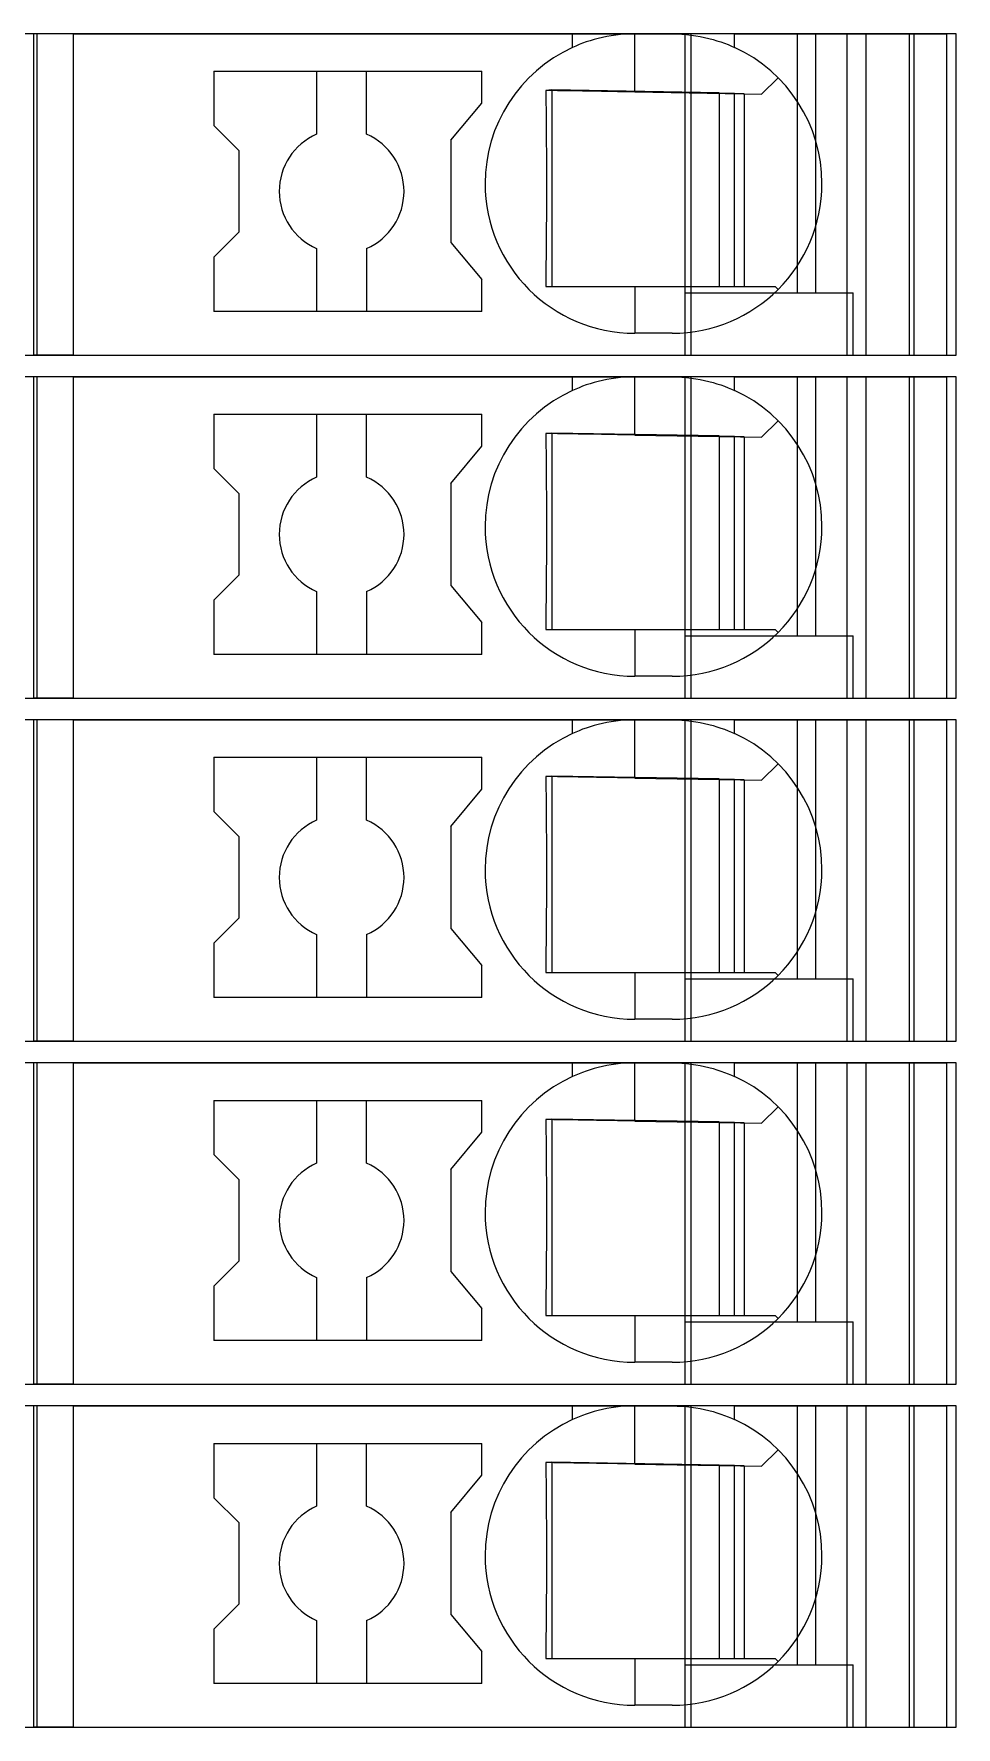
# Model space of a CAD drawing. Header units: millimetres. Extents: x 0 to 2100, y 0 to 1485.
# Drawn here: x 1275.37 to 1290.15, y 673.35 to 700.5 of the extents above; entities that cross this region are included whole.
import ezdxf
from ezdxf.enums import TextEntityAlignment as Align

# ---------------------------------------------------------------- set-up
doc = ezdxf.new("R2010")
doc.units = ezdxf.units.MM
for name, color, linetype, lineweight in [('EPLAN309', 5, 'Continuous', 5), ('EPLAN493', 5, 'Continuous', 5), ('MAIN-1', 7, 'Continuous', 5), ('MAIN-2', 7, 'Continuous', 5)]:
    doc.layers.add(name, color=color, linetype=linetype, lineweight=lineweight)
doc.styles.add('Tahoma', font='')
doc.styles.get('Tahoma').set_extended_font_data('Tahoma')

# ---------------------------------------------------------------- blocks, each defined once
blk = doc.blocks.new('EPLSYM_LibrarySPECIAL_Symbol12_Variant0_Placement8_18')
at = {"layer": 'EPLAN309', "lineweight": 13, "ltscale": 20}
blk.add_lwpolyline([(0, -5.15), (68.15, -5.15), (68.15, 0), (0, 0)], close=True, dxfattribs=at)
at = {"layer": 'EPLAN493', "color": 5, "style": 'Tahoma'}
blk.add_attdef('17_20450', text='', height=2.93475, dxfattribs=at).set_placement((0, -27.293475), align=Align.MIDDLE_RIGHT)
blk = doc.blocks.new('EPLSYM_LibrarySPECIAL_Symbol12_Variant0_Placement8_19')
at = {"layer": 'EPLAN309', "lineweight": 13, "ltscale": 20}
blk.add_lwpolyline([(0, -5.15), (68.15, -5.15), (68.15, 0), (0, 0)], close=True, dxfattribs=at)
at = {"layer": 'EPLAN493', "color": 5, "style": 'Tahoma'}
blk.add_attdef('17_20450', text='', height=2.93475, dxfattribs=at).set_placement((0, -27.293475), align=Align.MIDDLE_RIGHT)
blk = doc.blocks.new('EPLSYM_LibrarySPECIAL_Symbol12_Variant0_Placement8_20')
at = {"layer": 'EPLAN309', "lineweight": 13, "ltscale": 20}
blk.add_lwpolyline([(0, -5.15), (68.15, -5.15), (68.15, 0), (0, 0)], close=True, dxfattribs=at)
at = {"layer": 'EPLAN493', "color": 5, "style": 'Tahoma'}
blk.add_attdef('17_20450', text='', height=2.93475, dxfattribs=at).set_placement((0, -27.293475), align=Align.MIDDLE_RIGHT)
blk = doc.blocks.new('EPLSYM_LibrarySPECIAL_Symbol12_Variant0_Placement8_21')
at = {"layer": 'EPLAN309', "lineweight": 13, "ltscale": 20}
blk.add_lwpolyline([(0, -5.15), (68.15, -5.15), (68.15, 0), (0, 0)], close=True, dxfattribs=at)
at = {"layer": 'EPLAN493', "color": 5, "style": 'Tahoma'}
blk.add_attdef('17_20450', text='', height=2.93475, dxfattribs=at).set_placement((0, -27.293475), align=Align.MIDDLE_RIGHT)
blk = doc.blocks.new('EPLSYM_LibrarySPECIAL_Symbol12_Variant0_Placement8_22')
at = {"layer": 'EPLAN309', "lineweight": 13, "ltscale": 20}
blk.add_lwpolyline([(0, -5.15), (68.15, -5.15), (68.15, 0), (0, 0)], close=True, dxfattribs=at)
at = {"layer": 'EPLAN493', "color": 5, "style": 'Tahoma'}
blk.add_attdef('17_20450', text='', height=2.93475, dxfattribs=at).set_placement((0, -27.293475), align=Align.MIDDLE_RIGHT)

msp = doc.modelspace()

# ---------------------------------------------------------------- linework, layer by layer
at = {"layer": 'MAIN-1'}
for p, q in [((1276, 700.5), (1275.367, 700.5)), ((1275.367, 695.35), (1275.367, 700.5)), ((1276, 700.5), (1284, 700.5)), ((1276, 695.35), (1276, 700.5)), ((1284, 700.5), (1285, 700.5)), ((1284, 700.282), (1284, 700.5)), ((1284.622, 700.47), (1284.551, 700.458)), ((1284.696, 700.481), (1284.622, 700.47)), ((1284.771, 700.489), (1284.696, 700.481)), ((1284.847, 700.495), (1284.771, 700.489)), ((1284.923, 700.499), (1284.847, 700.495)), ((1285, 700.5), (1284.923, 700.499)), ((1285, 699.568), (1285, 700.5)), ((1285, 700.5), (1285.6, 700.5)), ((1285.6, 700.5), (1285.677, 700.499)), ((1286.6, 700.5), (1285.6, 700.5)), ((1285.677, 700.499), (1285.753, 700.495)), ((1285.753, 700.495), (1285.829, 700.489)), ((1285.829, 700.489), (1285.904, 700.481)), ((1285.904, 700.481), (1285.978, 700.47)), ((1285.978, 700.47), (1286.049, 700.458)), ((1286.6, 700.5), (1290, 700.5)), ((1286.6, 700.282), (1286.6, 700.5)), ((1290, 695.35), (1290, 700.5)), ((1284.052, 700.305), (1284, 700.282)), ((1284.106, 700.327), (1284.052, 700.305)), ((1284.163, 700.349), (1284.106, 700.327)), ((1284.222, 700.37), (1284.163, 700.349)), ((1284.283, 700.39), (1284.222, 700.37)), ((1284.347, 700.409), (1284.283, 700.39)), ((1284.413, 700.427), (1284.347, 700.409)), ((1284.481, 700.443), (1284.413, 700.427)), ((1284.551, 700.458), (1284.481, 700.443)), ((1286.049, 700.458), (1286.119, 700.443)), ((1286.119, 700.443), (1286.187, 700.427)), ((1286.187, 700.427), (1286.253, 700.409)), ((1286.253, 700.409), (1286.317, 700.39)), ((1286.317, 700.39), (1286.378, 700.37)), ((1286.378, 700.37), (1286.437, 700.349)), ((1286.437, 700.349), (1286.494, 700.327)), ((1286.494, 700.327), (1286.548, 700.305)), ((1286.548, 700.305), (1286.6, 700.282)), ((1278.25, 699.9), (1278.25, 699.029)), ((1278.25, 699.9), (1282.55, 699.9)), ((1279.9, 699.9), (1279.9, 698.892)), ((1280.7, 698.892), (1280.7, 699.9)), ((1282.55, 699.389), (1282.55, 699.9)), ((1287.033, 699.533), (1287.297, 699.797)), ((1282.05, 698.793), (1282.55, 699.389)), ((1283.574, 699.592), (1283.574, 699.522)), ((1283.635, 699.591), (1283.574, 699.592)), ((1283.574, 699.522), (1283.575, 699.45)), ((1283.575, 699.45), (1283.576, 699.377)), ((1283.696, 699.59), (1283.635, 699.591)), ((1283.671, 699.591), (1283.671, 696.45)), ((1283.759, 699.589), (1283.696, 699.59)), ((1283.822, 699.588), (1283.759, 699.589)), ((1283.887, 699.587), (1283.822, 699.588)), ((1283.953, 699.586), (1283.887, 699.587)), ((1284.021, 699.585), (1283.953, 699.586)), ((1284.09, 699.584), (1284.021, 699.585)), ((1284.16, 699.582), (1284.09, 699.584)), ((1284.233, 699.581), (1284.16, 699.582)), ((1284.307, 699.58), (1284.233, 699.581)), ((1284.385, 699.579), (1284.307, 699.58)), ((1284.464, 699.577), (1284.385, 699.579)), ((1284.547, 699.576), (1284.464, 699.577)), ((1284.632, 699.575), (1284.547, 699.576)), ((1284.72, 699.573), (1284.632, 699.575)), ((1284.812, 699.571), (1284.72, 699.573)), ((1284.905, 699.57), (1284.812, 699.571)), ((1285, 699.568), (1284.905, 699.57)), ((1285, 699.568), (1287.033, 699.533)), ((1286.35, 699.545), (1286.35, 696.45)), ((1286.6, 696.45), (1286.6, 699.54)), ((1286.75, 699.538), (1286.75, 696.45)), ((1283.576, 699.377), (1283.577, 699.303)), ((1283.577, 699.303), (1283.577, 699.227)), ((1283.577, 699.227), (1283.578, 699.149)), ((1283.578, 699.149), (1283.579, 699.07)), ((1278.65, 698.629), (1278.25, 699.029)), ((1283.579, 699.07), (1283.58, 698.988)), ((1283.58, 698.988), (1283.58, 698.904)), ((1283.58, 698.904), (1283.581, 698.817)), ((1278.65, 698.629), (1278.65, 697.321)), ((1282.05, 698.793), (1282.05, 697.157)), ((1283.581, 698.817), (1283.581, 698.726)), ((1283.581, 698.726), (1283.582, 698.632)), ((1283.582, 698.632), (1283.582, 698.534)), ((1283.582, 698.534), (1283.583, 698.431)), ((1283.583, 698.431), (1283.583, 698.324)), ((1283.583, 698.324), (1283.583, 698.213)), ((1283.583, 698.213), (1283.583, 698.1)), ((1283.583, 698.1), (1283.583, 697.979)), ((1283.583, 697.979), (1283.583, 697.861)), ((1283.583, 697.861), (1283.583, 697.747)), ((1283.582, 697.534), (1283.581, 697.434)), ((1283.583, 697.747), (1283.582, 697.638)), ((1283.582, 697.638), (1283.582, 697.534)), ((1278.65, 697.321), (1278.25, 696.921)), ((1283.58, 697.248), (1283.579, 697.159)), ((1283.581, 697.339), (1283.58, 697.248)), ((1283.581, 697.434), (1283.581, 697.339)), ((1279.9, 697.058), (1279.9, 696.05)), ((1280.7, 697.058), (1280.7, 696.05)), ((1282.05, 697.157), (1282.55, 696.561)), ((1283.578, 696.99), (1283.577, 696.908)), ((1283.579, 697.159), (1283.578, 697.073)), ((1283.578, 697.073), (1283.578, 696.99)), ((1278.25, 696.921), (1278.25, 696.05)), ((1283.575, 696.75), (1283.574, 696.674)), ((1283.574, 696.674), (1283.574, 696.598)), ((1283.576, 696.829), (1283.575, 696.75)), ((1283.577, 696.908), (1283.576, 696.829)), ((1282.55, 696.05), (1282.55, 696.561)), ((1283.573, 696.524), (1283.572, 696.45)), ((1283.572, 696.45), (1283.633, 696.45)), ((1283.574, 696.598), (1283.573, 696.524)), ((1283.633, 696.45), (1283.695, 696.45)), ((1283.695, 696.45), (1283.759, 696.45)), ((1283.759, 696.45), (1283.823, 696.45)), ((1283.823, 696.45), (1283.889, 696.45)), ((1283.889, 696.45), (1283.955, 696.45)), ((1283.955, 696.45), (1284.024, 696.45)), ((1284.024, 696.45), (1284.093, 696.45)), ((1284.093, 696.45), (1284.165, 696.45)), ((1284.165, 696.45), (1284.239, 696.45)), ((1284.239, 696.45), (1284.314, 696.45)), ((1284.314, 696.45), (1284.392, 696.45)), ((1284.392, 696.45), (1284.472, 696.45)), ((1284.472, 696.45), (1284.555, 696.45)), ((1284.555, 696.45), (1284.64, 696.45)), ((1284.64, 696.45), (1284.727, 696.45)), ((1284.727, 696.45), (1284.817, 696.45)), ((1284.817, 696.45), (1284.908, 696.45)), ((1284.908, 696.45), (1285, 696.45)), ((1285, 696.45), (1285, 695.7)), ((1285, 696.45), (1287.25, 696.45)), ((1287.297, 696.403), (1287.25, 696.45)), ((1282.55, 696.05), (1278.25, 696.05)), ((1285.6, 695.7), (1285, 695.7)), ((1276, 695.35), (1275.367, 695.35)), ((1276, 695.35), (1290, 695.35)), ((1288.5, 695.35), (1288.5, 695.35)), ((1276, 695), (1275.367, 695)), ((1275.367, 689.85), (1275.367, 695)), ((1276, 695), (1284, 695)), ((1276, 689.85), (1276, 695)), ((1284, 695), (1285, 695)), ((1284, 694.782), (1284, 695)), ((1284.052, 694.805), (1284, 694.782)), ((1284.106, 694.827), (1284.052, 694.805)), ((1284.163, 694.849), (1284.106, 694.827)), ((1284.222, 694.87), (1284.163, 694.849)), ((1284.283, 694.89), (1284.222, 694.87)), ((1284.347, 694.909), (1284.283, 694.89)), ((1284.413, 694.927), (1284.347, 694.909)), ((1284.481, 694.943), (1284.413, 694.927)), ((1284.551, 694.958), (1284.481, 694.943)), ((1284.622, 694.97), (1284.551, 694.958)), ((1284.696, 694.981), (1284.622, 694.97)), ((1284.771, 694.989), (1284.696, 694.981)), ((1284.847, 694.995), (1284.771, 694.989)), ((1284.923, 694.999), (1284.847, 694.995)), ((1285, 695), (1284.923, 694.999)), ((1285, 694.068), (1285, 695)), ((1285, 695), (1285.6, 695)), ((1285.6, 695), (1285.677, 694.999)), ((1286.6, 695), (1285.6, 695)), ((1285.677, 694.999), (1285.753, 694.995)), ((1285.753, 694.995), (1285.829, 694.989)), ((1285.829, 694.989), (1285.904, 694.981)), ((1285.904, 694.981), (1285.978, 694.97)), ((1285.978, 694.97), (1286.049, 694.958)), ((1286.049, 694.958), (1286.119, 694.943)), ((1286.119, 694.943), (1286.187, 694.927)), ((1286.187, 694.927), (1286.253, 694.909)), ((1286.253, 694.909), (1286.317, 694.89)), ((1286.317, 694.89), (1286.378, 694.87)), ((1286.378, 694.87), (1286.437, 694.849)), ((1286.437, 694.849), (1286.494, 694.827)), ((1286.494, 694.827), (1286.548, 694.805)), ((1286.548, 694.805), (1286.6, 694.782)), ((1286.6, 695), (1290, 695)), ((1286.6, 694.782), (1286.6, 695)), ((1290, 689.85), (1290, 695)), ((1278.25, 694.4), (1278.25, 693.529)), ((1278.25, 694.4), (1282.55, 694.4)), ((1279.9, 694.4), (1279.9, 693.392)), ((1280.7, 693.392), (1280.7, 694.4)), ((1282.55, 693.889), (1282.55, 694.4)), ((1287.033, 694.033), (1287.297, 694.297)), ((1283.574, 694.092), (1283.574, 694.022)), ((1283.635, 694.091), (1283.574, 694.092)), ((1283.574, 694.022), (1283.575, 693.95)), ((1283.696, 694.09), (1283.635, 694.091)), ((1283.671, 694.091), (1283.671, 690.95)), ((1283.759, 694.089), (1283.696, 694.09)), ((1283.822, 694.088), (1283.759, 694.089)), ((1283.887, 694.087), (1283.822, 694.088)), ((1283.953, 694.086), (1283.887, 694.087)), ((1284.021, 694.085), (1283.953, 694.086)), ((1284.09, 694.084), (1284.021, 694.085)), ((1284.16, 694.082), (1284.09, 694.084)), ((1284.233, 694.081), (1284.16, 694.082)), ((1284.307, 694.08), (1284.233, 694.081)), ((1284.385, 694.079), (1284.307, 694.08)), ((1284.464, 694.077), (1284.385, 694.079)), ((1284.547, 694.076), (1284.464, 694.077)), ((1284.632, 694.075), (1284.547, 694.076)), ((1284.72, 694.073), (1284.632, 694.075)), ((1284.812, 694.071), (1284.72, 694.073)), ((1284.905, 694.07), (1284.812, 694.071)), ((1285, 694.068), (1284.905, 694.07)), ((1285, 694.068), (1287.033, 694.033)), ((1286.35, 694.045), (1286.35, 690.95)), ((1286.6, 690.95), (1286.6, 694.04)), ((1286.75, 694.038), (1286.75, 690.95)), ((1282.05, 693.293), (1282.55, 693.889)), ((1283.575, 693.95), (1283.576, 693.877)), ((1283.576, 693.877), (1283.577, 693.803)), ((1283.577, 693.803), (1283.577, 693.727)), ((1283.577, 693.727), (1283.578, 693.649)), ((1278.65, 693.129), (1278.25, 693.529)), ((1283.578, 693.649), (1283.579, 693.57)), ((1283.579, 693.57), (1283.58, 693.488)), ((1283.58, 693.488), (1283.58, 693.404)), ((1282.05, 693.293), (1282.05, 691.657)), ((1283.58, 693.404), (1283.581, 693.317)), ((1283.581, 693.317), (1283.581, 693.226)), ((1283.581, 693.226), (1283.582, 693.132)), ((1278.65, 693.129), (1278.65, 691.821)), ((1283.582, 693.132), (1283.582, 693.034)), ((1283.582, 693.034), (1283.583, 692.931)), ((1283.583, 692.931), (1283.583, 692.824)), ((1283.583, 692.824), (1283.583, 692.713)), ((1283.583, 692.713), (1283.583, 692.6)), ((1283.583, 692.6), (1283.583, 692.479)), ((1283.583, 692.479), (1283.583, 692.361)), ((1283.583, 692.361), (1283.583, 692.247)), ((1283.583, 692.247), (1283.582, 692.138)), ((1283.582, 692.138), (1283.582, 692.034)), ((1278.65, 691.821), (1278.25, 691.421)), ((1283.581, 691.839), (1283.58, 691.748)), ((1283.582, 692.034), (1283.581, 691.934)), ((1283.581, 691.934), (1283.581, 691.839)), ((1279.9, 691.558), (1279.9, 690.55)), ((1280.7, 691.558), (1280.7, 690.55)), ((1282.05, 691.657), (1282.55, 691.061)), ((1283.579, 691.659), (1283.578, 691.573)), ((1283.578, 691.573), (1283.578, 691.49)), ((1283.58, 691.748), (1283.579, 691.659)), ((1278.25, 691.421), (1278.25, 690.55)), ((1283.575, 691.25), (1283.574, 691.174)), ((1283.576, 691.329), (1283.575, 691.25)), ((1283.577, 691.408), (1283.576, 691.329)), ((1283.578, 691.49), (1283.577, 691.408)), ((1282.55, 690.55), (1282.55, 691.061)), ((1283.573, 691.024), (1283.572, 690.95)), ((1283.574, 691.098), (1283.573, 691.024)), ((1283.574, 691.174), (1283.574, 691.098)), ((1283.572, 690.95), (1283.633, 690.95)), ((1283.633, 690.95), (1283.695, 690.95)), ((1283.695, 690.95), (1283.759, 690.95)), ((1283.759, 690.95), (1283.823, 690.95)), ((1283.823, 690.95), (1283.889, 690.95)), ((1283.889, 690.95), (1283.955, 690.95)), ((1283.955, 690.95), (1284.024, 690.95)), ((1284.024, 690.95), (1284.093, 690.95)), ((1284.093, 690.95), (1284.165, 690.95)), ((1284.165, 690.95), (1284.239, 690.95)), ((1284.239, 690.95), (1284.314, 690.95)), ((1284.314, 690.95), (1284.392, 690.95)), ((1284.392, 690.95), (1284.472, 690.95)), ((1284.472, 690.95), (1284.555, 690.95)), ((1284.555, 690.95), (1284.64, 690.95)), ((1284.64, 690.95), (1284.727, 690.95)), ((1284.727, 690.95), (1284.817, 690.95)), ((1284.817, 690.95), (1284.908, 690.95)), ((1284.908, 690.95), (1285, 690.95)), ((1285, 690.95), (1285, 690.2)), ((1285, 690.95), (1287.25, 690.95)), ((1287.297, 690.903), (1287.25, 690.95)), ((1282.55, 690.55), (1278.25, 690.55)), ((1285.6, 690.2), (1285, 690.2)), ((1276, 689.85), (1275.367, 689.85)), ((1276, 689.85), (1290, 689.85)), ((1288.5, 689.85), (1288.5, 689.85)), ((1276, 689.5), (1275.367, 689.5)), ((1275.367, 684.35), (1275.367, 689.5)), ((1276, 689.5), (1284, 689.5)), ((1276, 684.35), (1276, 689.5)), ((1284, 689.5), (1285, 689.5)), ((1284, 689.282), (1284, 689.5)), ((1284.163, 689.349), (1284.106, 689.327)), ((1284.222, 689.37), (1284.163, 689.349)), ((1284.283, 689.39), (1284.222, 689.37)), ((1284.347, 689.409), (1284.283, 689.39)), ((1284.413, 689.427), (1284.347, 689.409)), ((1284.481, 689.443), (1284.413, 689.427)), ((1284.551, 689.458), (1284.481, 689.443)), ((1284.622, 689.47), (1284.551, 689.458)), ((1284.696, 689.481), (1284.622, 689.47)), ((1284.771, 689.489), (1284.696, 689.481)), ((1284.847, 689.495), (1284.771, 689.489)), ((1284.923, 689.499), (1284.847, 689.495)), ((1285, 689.5), (1284.923, 689.499)), ((1285, 688.568), (1285, 689.5)), ((1285, 689.5), (1285.6, 689.5)), ((1285.6, 689.5), (1285.677, 689.499)), ((1286.6, 689.5), (1285.6, 689.5)), ((1285.677, 689.499), (1285.753, 689.495)), ((1285.753, 689.495), (1285.829, 689.489)), ((1285.829, 689.489), (1285.904, 689.481)), ((1285.904, 689.481), (1285.978, 689.47)), ((1285.978, 689.47), (1286.049, 689.458)), ((1286.049, 689.458), (1286.119, 689.443)), ((1286.119, 689.443), (1286.187, 689.427)), ((1286.187, 689.427), (1286.253, 689.409)), ((1286.253, 689.409), (1286.317, 689.39)), ((1286.317, 689.39), (1286.378, 689.37)), ((1286.378, 689.37), (1286.437, 689.349)), ((1286.437, 689.349), (1286.494, 689.327)), ((1286.6, 689.5), (1290, 689.5)), ((1286.6, 689.282), (1286.6, 689.5)), ((1290, 684.35), (1290, 689.5)), ((1284.052, 689.305), (1284, 689.282)), ((1284.106, 689.327), (1284.052, 689.305)), ((1286.494, 689.327), (1286.548, 689.305)), ((1286.548, 689.305), (1286.6, 689.282)), ((1278.25, 688.9), (1278.25, 688.029)), ((1278.25, 688.9), (1282.55, 688.9)), ((1279.9, 688.9), (1279.9, 687.892)), ((1280.7, 687.892), (1280.7, 688.9)), ((1282.55, 688.389), (1282.55, 688.9)), ((1287.033, 688.533), (1287.297, 688.797)), ((1283.574, 688.592), (1283.574, 688.522)), ((1283.635, 688.591), (1283.574, 688.592)), ((1283.696, 688.59), (1283.635, 688.591)), ((1283.671, 688.591), (1283.671, 685.45)), ((1283.759, 688.589), (1283.696, 688.59)), ((1283.822, 688.588), (1283.759, 688.589)), ((1283.887, 688.587), (1283.822, 688.588)), ((1283.953, 688.586), (1283.887, 688.587)), ((1284.021, 688.585), (1283.953, 688.586)), ((1284.09, 688.584), (1284.021, 688.585)), ((1284.16, 688.582), (1284.09, 688.584)), ((1284.233, 688.581), (1284.16, 688.582)), ((1284.307, 688.58), (1284.233, 688.581)), ((1284.385, 688.579), (1284.307, 688.58)), ((1284.464, 688.577), (1284.385, 688.579)), ((1284.547, 688.576), (1284.464, 688.577)), ((1284.632, 688.575), (1284.547, 688.576)), ((1284.72, 688.573), (1284.632, 688.575)), ((1284.812, 688.571), (1284.72, 688.573)), ((1284.905, 688.57), (1284.812, 688.571)), ((1285, 688.568), (1284.905, 688.57)), ((1285, 688.568), (1287.033, 688.533)), ((1286.35, 688.545), (1286.35, 685.45)), ((1286.6, 685.45), (1286.6, 688.54)), ((1286.75, 688.538), (1286.75, 685.45)), ((1282.05, 687.793), (1282.55, 688.389)), ((1283.574, 688.522), (1283.575, 688.45)), ((1283.575, 688.45), (1283.576, 688.377)), ((1283.576, 688.377), (1283.577, 688.303)), ((1283.577, 688.303), (1283.577, 688.227)), ((1278.65, 687.629), (1278.25, 688.029)), ((1283.577, 688.227), (1283.578, 688.149)), ((1283.578, 688.149), (1283.579, 688.07)), ((1283.579, 688.07), (1283.58, 687.988)), ((1283.58, 687.988), (1283.58, 687.904)), ((1282.05, 687.793), (1282.05, 686.157)), ((1283.58, 687.904), (1283.581, 687.817)), ((1283.581, 687.817), (1283.581, 687.726)), ((1283.581, 687.726), (1283.582, 687.632)), ((1278.65, 687.629), (1278.65, 686.321)), ((1283.582, 687.632), (1283.582, 687.534)), ((1283.582, 687.534), (1283.583, 687.431)), ((1283.583, 687.431), (1283.583, 687.324)), ((1283.583, 687.324), (1283.583, 687.213)), ((1283.583, 687.213), (1283.583, 687.1)), ((1283.583, 687.1), (1283.583, 686.979)), ((1283.583, 686.979), (1283.583, 686.861)), ((1283.583, 686.747), (1283.582, 686.638)), ((1283.582, 686.638), (1283.582, 686.534)), ((1283.583, 686.861), (1283.583, 686.747)), ((1283.582, 686.534), (1283.581, 686.434)), ((1283.581, 686.434), (1283.581, 686.339)), ((1278.65, 686.321), (1278.25, 685.921)), ((1282.05, 686.157), (1282.55, 685.561)), ((1283.579, 686.159), (1283.578, 686.073)), ((1283.58, 686.248), (1283.579, 686.159)), ((1283.581, 686.339), (1283.58, 686.248)), ((1278.25, 685.921), (1278.25, 685.05)), ((1279.9, 686.058), (1279.9, 685.05)), ((1280.7, 686.058), (1280.7, 685.05)), ((1283.576, 685.829), (1283.575, 685.75)), ((1283.577, 685.908), (1283.576, 685.829)), ((1283.578, 685.99), (1283.577, 685.908)), ((1283.578, 686.073), (1283.578, 685.99)), ((1282.55, 685.05), (1282.55, 685.561)), ((1283.574, 685.598), (1283.573, 685.524)), ((1283.575, 685.75), (1283.574, 685.674)), ((1283.574, 685.674), (1283.574, 685.598)), ((1283.573, 685.524), (1283.572, 685.45)), ((1283.572, 685.45), (1283.633, 685.45)), ((1283.633, 685.45), (1283.695, 685.45)), ((1283.695, 685.45), (1283.759, 685.45)), ((1283.759, 685.45), (1283.823, 685.45)), ((1283.823, 685.45), (1283.889, 685.45)), ((1283.889, 685.45), (1283.955, 685.45)), ((1283.955, 685.45), (1284.024, 685.45)), ((1284.024, 685.45), (1284.093, 685.45)), ((1284.093, 685.45), (1284.165, 685.45)), ((1284.165, 685.45), (1284.239, 685.45)), ((1284.239, 685.45), (1284.314, 685.45)), ((1284.314, 685.45), (1284.392, 685.45)), ((1284.392, 685.45), (1284.472, 685.45)), ((1284.472, 685.45), (1284.555, 685.45)), ((1284.555, 685.45), (1284.64, 685.45)), ((1284.64, 685.45), (1284.727, 685.45)), ((1284.727, 685.45), (1284.817, 685.45)), ((1284.817, 685.45), (1284.908, 685.45)), ((1284.908, 685.45), (1285, 685.45)), ((1285, 685.45), (1285, 684.7)), ((1285, 685.45), (1287.25, 685.45)), ((1287.297, 685.403), (1287.25, 685.45)), ((1282.55, 685.05), (1278.25, 685.05)), ((1285.6, 684.7), (1285, 684.7)), ((1276, 684.35), (1275.367, 684.35)), ((1276, 684.35), (1290, 684.35)), ((1288.5, 684.35), (1288.5, 684.35)), ((1276, 684), (1275.367, 684)), ((1275.367, 678.85), (1275.367, 684)), ((1276, 684), (1284, 684)), ((1276, 678.85), (1276, 684)), ((1284, 684), (1285, 684)), ((1284, 683.782), (1284, 684)), ((1284.347, 683.909), (1284.283, 683.89)), ((1284.413, 683.927), (1284.347, 683.909)), ((1284.481, 683.943), (1284.413, 683.927)), ((1284.551, 683.958), (1284.481, 683.943)), ((1284.622, 683.97), (1284.551, 683.958)), ((1284.696, 683.981), (1284.622, 683.97)), ((1284.771, 683.989), (1284.696, 683.981)), ((1284.847, 683.995), (1284.771, 683.989)), ((1284.923, 683.999), (1284.847, 683.995)), ((1285, 684), (1284.923, 683.999)), ((1285, 683.068), (1285, 684)), ((1285, 684), (1285.6, 684)), ((1285.6, 684), (1285.677, 683.999)), ((1286.6, 684), (1285.6, 684)), ((1285.677, 683.999), (1285.753, 683.995)), ((1285.753, 683.995), (1285.829, 683.989)), ((1285.829, 683.989), (1285.904, 683.981)), ((1285.904, 683.981), (1285.978, 683.97)), ((1285.978, 683.97), (1286.049, 683.958)), ((1286.049, 683.958), (1286.119, 683.943)), ((1286.119, 683.943), (1286.187, 683.927)), ((1286.187, 683.927), (1286.253, 683.909)), ((1286.253, 683.909), (1286.317, 683.89)), ((1286.6, 684), (1290, 684)), ((1286.6, 683.782), (1286.6, 684)), ((1290, 678.85), (1290, 684)), ((1284.052, 683.805), (1284, 683.782)), ((1284.106, 683.827), (1284.052, 683.805)), ((1284.163, 683.849), (1284.106, 683.827)), ((1284.222, 683.87), (1284.163, 683.849)), ((1284.283, 683.89), (1284.222, 683.87)), ((1286.317, 683.89), (1286.378, 683.87)), ((1286.378, 683.87), (1286.437, 683.849)), ((1286.437, 683.849), (1286.494, 683.827)), ((1286.494, 683.827), (1286.548, 683.805)), ((1286.548, 683.805), (1286.6, 683.782)), ((1278.25, 683.4), (1278.25, 682.529)), ((1278.25, 683.4), (1282.55, 683.4)), ((1279.9, 683.4), (1279.9, 682.392)), ((1280.7, 682.392), (1280.7, 683.4)), ((1282.55, 682.889), (1282.55, 683.4)), ((1287.033, 683.033), (1287.297, 683.297)), ((1282.05, 682.293), (1282.55, 682.889)), ((1283.574, 683.092), (1283.574, 683.022)), ((1283.635, 683.091), (1283.574, 683.092)), ((1283.574, 683.022), (1283.575, 682.95)), ((1283.575, 682.95), (1283.576, 682.877)), ((1283.576, 682.877), (1283.577, 682.803)), ((1283.696, 683.09), (1283.635, 683.091)), ((1283.671, 683.091), (1283.671, 679.95)), ((1283.759, 683.089), (1283.696, 683.09)), ((1283.822, 683.088), (1283.759, 683.089)), ((1283.887, 683.087), (1283.822, 683.088)), ((1283.953, 683.086), (1283.887, 683.087)), ((1284.021, 683.085), (1283.953, 683.086)), ((1284.09, 683.084), (1284.021, 683.085)), ((1284.16, 683.082), (1284.09, 683.084)), ((1284.233, 683.081), (1284.16, 683.082)), ((1284.307, 683.08), (1284.233, 683.081)), ((1284.385, 683.079), (1284.307, 683.08)), ((1284.464, 683.077), (1284.385, 683.079)), ((1284.547, 683.076), (1284.464, 683.077)), ((1284.632, 683.075), (1284.547, 683.076)), ((1284.72, 683.073), (1284.632, 683.075)), ((1284.812, 683.071), (1284.72, 683.073)), ((1284.905, 683.07), (1284.812, 683.071)), ((1285, 683.068), (1284.905, 683.07)), ((1285, 683.068), (1287.033, 683.033)), ((1286.35, 683.045), (1286.35, 679.95)), ((1286.6, 679.95), (1286.6, 683.04)), ((1286.75, 683.038), (1286.75, 679.95)), ((1283.577, 682.803), (1283.577, 682.727)), ((1283.577, 682.727), (1283.578, 682.649)), ((1283.578, 682.649), (1283.579, 682.57)), ((1283.579, 682.57), (1283.58, 682.488)), ((1278.65, 682.129), (1278.25, 682.529)), ((1282.05, 682.293), (1282.05, 680.657)), ((1283.58, 682.488), (1283.58, 682.404)), ((1283.58, 682.404), (1283.581, 682.317)), ((1283.581, 682.317), (1283.581, 682.226)), ((1278.65, 682.129), (1278.65, 680.821)), ((1283.581, 682.226), (1283.582, 682.132)), ((1283.582, 682.132), (1283.582, 682.034)), ((1283.582, 682.034), (1283.583, 681.931)), ((1283.583, 681.931), (1283.583, 681.824)), ((1283.583, 681.824), (1283.583, 681.713)), ((1283.583, 681.713), (1283.583, 681.6)), ((1283.583, 681.6), (1283.583, 681.479)), ((1283.583, 681.479), (1283.583, 681.361)), ((1283.583, 681.247), (1283.582, 681.138)), ((1283.583, 681.361), (1283.583, 681.247)), ((1283.582, 681.034), (1283.581, 680.934)), ((1283.581, 680.934), (1283.581, 680.839)), ((1283.582, 681.138), (1283.582, 681.034)), ((1278.65, 680.821), (1278.25, 680.421)), ((1282.05, 680.657), (1282.55, 680.061)), ((1283.579, 680.659), (1283.578, 680.573)), ((1283.58, 680.748), (1283.579, 680.659)), ((1283.581, 680.839), (1283.58, 680.748)), ((1278.25, 680.421), (1278.25, 679.55)), ((1279.9, 680.558), (1279.9, 679.55)), ((1280.7, 680.558), (1280.7, 679.55)), ((1283.577, 680.408), (1283.576, 680.329)), ((1283.578, 680.49), (1283.577, 680.408)), ((1283.578, 680.573), (1283.578, 680.49)), ((1283.575, 680.25), (1283.574, 680.174)), ((1283.574, 680.174), (1283.574, 680.098)), ((1283.576, 680.329), (1283.575, 680.25)), ((1282.55, 679.55), (1282.55, 680.061)), ((1283.573, 680.024), (1283.572, 679.95)), ((1283.572, 679.95), (1283.633, 679.95)), ((1283.574, 680.098), (1283.573, 680.024)), ((1283.633, 679.95), (1283.695, 679.95)), ((1283.695, 679.95), (1283.759, 679.95)), ((1283.759, 679.95), (1283.823, 679.95)), ((1283.823, 679.95), (1283.889, 679.95)), ((1283.889, 679.95), (1283.955, 679.95)), ((1283.955, 679.95), (1284.024, 679.95)), ((1284.024, 679.95), (1284.093, 679.95)), ((1284.093, 679.95), (1284.165, 679.95)), ((1284.165, 679.95), (1284.239, 679.95)), ((1284.239, 679.95), (1284.314, 679.95)), ((1284.314, 679.95), (1284.392, 679.95)), ((1284.392, 679.95), (1284.472, 679.95)), ((1284.472, 679.95), (1284.555, 679.95)), ((1284.555, 679.95), (1284.64, 679.95)), ((1284.64, 679.95), (1284.727, 679.95)), ((1284.727, 679.95), (1284.817, 679.95)), ((1284.817, 679.95), (1284.908, 679.95)), ((1284.908, 679.95), (1285, 679.95)), ((1285, 679.95), (1285, 679.2)), ((1285, 679.95), (1287.25, 679.95)), ((1287.297, 679.903), (1287.25, 679.95)), ((1282.55, 679.55), (1278.25, 679.55)), ((1285.6, 679.2), (1285, 679.2)), ((1276, 678.85), (1275.367, 678.85)), ((1276, 678.85), (1290, 678.85)), ((1288.5, 678.85), (1288.5, 678.85)), ((1276, 678.5), (1275.367, 678.5)), ((1275.367, 673.35), (1275.367, 678.5)), ((1276, 678.5), (1284, 678.5)), ((1276, 673.35), (1276, 678.5)), ((1284, 678.5), (1285, 678.5)), ((1284, 678.282), (1284, 678.5)), ((1284.696, 678.481), (1284.622, 678.47)), ((1284.771, 678.489), (1284.696, 678.481)), ((1284.847, 678.495), (1284.771, 678.489)), ((1284.923, 678.499), (1284.847, 678.495)), ((1285, 678.5), (1284.923, 678.499)), ((1285, 677.568), (1285, 678.5)), ((1285, 678.5), (1285.6, 678.5)), ((1285.6, 678.5), (1285.677, 678.499)), ((1286.6, 678.5), (1285.6, 678.5)), ((1285.677, 678.499), (1285.753, 678.495)), ((1285.753, 678.495), (1285.829, 678.489)), ((1285.829, 678.489), (1285.904, 678.481)), ((1285.904, 678.481), (1285.978, 678.47)), ((1286.6, 678.5), (1290, 678.5)), ((1286.6, 678.282), (1286.6, 678.5)), ((1290, 673.35), (1290, 678.5)), ((1284.052, 678.305), (1284, 678.282)), ((1284.106, 678.327), (1284.052, 678.305)), ((1284.163, 678.349), (1284.106, 678.327)), ((1284.222, 678.37), (1284.163, 678.349)), ((1284.283, 678.39), (1284.222, 678.37)), ((1284.347, 678.409), (1284.283, 678.39)), ((1284.413, 678.427), (1284.347, 678.409)), ((1284.481, 678.443), (1284.413, 678.427)), ((1284.551, 678.458), (1284.481, 678.443)), ((1284.622, 678.47), (1284.551, 678.458)), ((1285.978, 678.47), (1286.049, 678.458)), ((1286.049, 678.458), (1286.119, 678.443)), ((1286.119, 678.443), (1286.187, 678.427)), ((1286.187, 678.427), (1286.253, 678.409)), ((1286.253, 678.409), (1286.317, 678.39)), ((1286.317, 678.39), (1286.378, 678.37)), ((1286.378, 678.37), (1286.437, 678.349)), ((1286.437, 678.349), (1286.494, 678.327)), ((1286.494, 678.327), (1286.548, 678.305)), ((1286.548, 678.305), (1286.6, 678.282)), ((1278.25, 677.9), (1278.25, 677.029)), ((1278.25, 677.9), (1282.55, 677.9)), ((1279.9, 677.9), (1279.9, 676.892)), ((1280.7, 676.892), (1280.7, 677.9)), ((1282.55, 677.389), (1282.55, 677.9)), ((1287.033, 677.533), (1287.297, 677.797)), ((1283.574, 677.592), (1283.574, 677.522)), ((1283.635, 677.591), (1283.574, 677.592)), ((1283.574, 677.522), (1283.575, 677.45)), ((1283.575, 677.45), (1283.576, 677.377)), ((1283.696, 677.59), (1283.635, 677.591)), ((1283.671, 677.591), (1283.671, 674.45)), ((1283.759, 677.589), (1283.696, 677.59)), ((1283.822, 677.588), (1283.759, 677.589)), ((1283.887, 677.587), (1283.822, 677.588)), ((1283.953, 677.586), (1283.887, 677.587)), ((1284.021, 677.585), (1283.953, 677.586)), ((1284.09, 677.584), (1284.021, 677.585)), ((1284.16, 677.582), (1284.09, 677.584)), ((1284.233, 677.581), (1284.16, 677.582)), ((1284.307, 677.58), (1284.233, 677.581)), ((1284.385, 677.579), (1284.307, 677.58)), ((1284.464, 677.577), (1284.385, 677.579)), ((1284.547, 677.576), (1284.464, 677.577)), ((1284.632, 677.575), (1284.547, 677.576)), ((1284.72, 677.573), (1284.632, 677.575)), ((1284.812, 677.571), (1284.72, 677.573)), ((1284.905, 677.57), (1284.812, 677.571)), ((1285, 677.568), (1284.905, 677.57)), ((1285, 677.568), (1287.033, 677.533)), ((1286.35, 677.545), (1286.35, 674.45)), ((1286.6, 674.45), (1286.6, 677.54)), ((1286.75, 677.538), (1286.75, 674.45)), ((1282.05, 676.793), (1282.55, 677.389)), ((1283.576, 677.377), (1283.577, 677.303)), ((1283.577, 677.303), (1283.577, 677.227)), ((1283.577, 677.227), (1283.578, 677.149)), ((1283.578, 677.149), (1283.579, 677.07)), ((1278.65, 676.629), (1278.25, 677.029)), ((1283.579, 677.07), (1283.58, 676.988)), ((1283.58, 676.988), (1283.58, 676.904)), ((1283.58, 676.904), (1283.581, 676.817)), ((1278.65, 676.629), (1278.65, 675.321)), ((1282.05, 676.793), (1282.05, 675.157)), ((1283.581, 676.817), (1283.581, 676.726)), ((1283.581, 676.726), (1283.582, 676.632)), ((1283.582, 676.632), (1283.582, 676.534)), ((1283.582, 676.534), (1283.583, 676.431)), ((1283.583, 676.431), (1283.583, 676.324)), ((1283.583, 676.324), (1283.583, 676.213)), ((1283.583, 676.213), (1283.583, 676.1)), ((1283.583, 676.1), (1283.583, 675.979)), ((1283.583, 675.979), (1283.583, 675.861)), ((1283.583, 675.861), (1283.583, 675.747)), ((1283.582, 675.534), (1283.581, 675.434)), ((1283.583, 675.747), (1283.582, 675.638)), ((1283.582, 675.638), (1283.582, 675.534)), ((1278.65, 675.321), (1278.25, 674.921)), ((1283.58, 675.248), (1283.579, 675.159)), ((1283.581, 675.339), (1283.58, 675.248)), ((1283.581, 675.434), (1283.581, 675.339)), ((1279.9, 675.058), (1279.9, 674.05)), ((1280.7, 675.058), (1280.7, 674.05)), ((1282.05, 675.157), (1282.55, 674.561)), ((1283.578, 674.99), (1283.577, 674.908)), ((1283.579, 675.159), (1283.578, 675.073)), ((1283.578, 675.073), (1283.578, 674.99)), ((1278.25, 674.921), (1278.25, 674.05)), ((1283.575, 674.75), (1283.574, 674.674)), ((1283.576, 674.829), (1283.575, 674.75)), ((1283.577, 674.908), (1283.576, 674.829)), ((1282.55, 674.05), (1282.55, 674.561)), ((1283.573, 674.524), (1283.572, 674.45)), ((1283.572, 674.45), (1283.633, 674.45)), ((1283.574, 674.598), (1283.573, 674.524)), ((1283.574, 674.674), (1283.574, 674.598)), ((1283.633, 674.45), (1283.695, 674.45)), ((1283.695, 674.45), (1283.759, 674.45)), ((1283.759, 674.45), (1283.823, 674.45)), ((1283.823, 674.45), (1283.889, 674.45)), ((1283.889, 674.45), (1283.955, 674.45)), ((1283.955, 674.45), (1284.024, 674.45)), ((1284.024, 674.45), (1284.093, 674.45)), ((1284.093, 674.45), (1284.165, 674.45)), ((1284.165, 674.45), (1284.239, 674.45)), ((1284.239, 674.45), (1284.314, 674.45)), ((1284.314, 674.45), (1284.392, 674.45)), ((1284.392, 674.45), (1284.472, 674.45)), ((1284.472, 674.45), (1284.555, 674.45)), ((1284.555, 674.45), (1284.64, 674.45)), ((1284.64, 674.45), (1284.727, 674.45)), ((1284.727, 674.45), (1284.817, 674.45)), ((1284.817, 674.45), (1284.908, 674.45)), ((1284.908, 674.45), (1285, 674.45)), ((1285, 674.45), (1285, 673.7)), ((1285, 674.45), (1287.25, 674.45)), ((1287.297, 674.403), (1287.25, 674.45)), ((1282.55, 674.05), (1278.25, 674.05)), ((1285.6, 673.7), (1285, 673.7)), ((1276, 673.35), (1275.367, 673.35)), ((1276, 673.35), (1290, 673.35)), ((1288.5, 673.35), (1288.5, 673.35))]:
    msp.add_line(p, q, dxfattribs=at)
for centre, radius, start, end in [((1285, 698.1), 2.4, 114.6244, 180), ((1285.6, 698.1), 2.4, 0, 65.3756), ((1280.3, 697.975), 1, 113.5782, 180), ((1280.3, 697.975), 1, 0, 66.4218), ((1285, 698.1), 2.4, 180, 270), ((1285.6, 698.1), 2.4, 270, 0), ((1280.3, 697.975), 1, 180, 246.4218), ((1280.3, 697.975), 1, 293.5782, 0), ((1285, 692.6), 2.4, 114.6244, 180), ((1285.6, 692.6), 2.4, 0, 65.3756), ((1280.3, 692.475), 1, 113.5782, 180), ((1280.3, 692.475), 1, 0, 66.4218), ((1285, 692.6), 2.4, 180, 270), ((1285.6, 692.6), 2.4, 270, 0), ((1280.3, 692.475), 1, 180, 246.4218), ((1280.3, 692.475), 1, 293.5782, 0), ((1285, 687.1), 2.4, 114.6244, 180), ((1285.6, 687.1), 2.4, 0, 65.3756), ((1280.3, 686.975), 1, 113.5782, 180), ((1280.3, 686.975), 1, 0, 66.4218), ((1280.3, 686.975), 1, 180, 246.4218), ((1280.3, 686.975), 1, 293.5782, 0), ((1285, 687.1), 2.4, 180, 270), ((1285.6, 687.1), 2.4, 270, 0), ((1285, 681.6), 2.4, 114.6244, 180), ((1285.6, 681.6), 2.4, 0, 65.3756), ((1280.3, 681.475), 1, 113.5782, 180), ((1280.3, 681.475), 1, 0, 66.4218), ((1280.3, 681.475), 1, 180, 246.4218), ((1280.3, 681.475), 1, 293.5782, 0), ((1285, 681.6), 2.4, 180, 270), ((1285.6, 681.6), 2.4, 270, 0), ((1285, 676.1), 2.4, 114.6244, 180), ((1285.6, 676.1), 2.4, 0, 65.3756), ((1280.3, 675.975), 1, 113.5782, 180), ((1280.3, 675.975), 1, 0, 66.4218), ((1285, 676.1), 2.4, 180, 270), ((1285.6, 676.1), 2.4, 270, 0), ((1280.3, 675.975), 1, 180, 246.4218), ((1280.3, 675.975), 1, 293.5782, 0)]:
    msp.add_arc(centre, radius, start, end, dxfattribs=at)
at = {"layer": 'MAIN-2'}
for p, q in [((1275.414, 700.5), (1275.414, 695.35)), ((1285.8, 700.5), (1285.8, 695.35)), ((1285.898, 700.5), (1285.898, 695.35)), ((1287.6, 700.5), (1287.6, 696.35)), ((1287.9, 696.35), (1287.9, 700.5)), ((1288.4, 700.5), (1288.4, 695.35)), ((1288.709, 695.35), (1288.709, 700.5)), ((1289.4, 695.35), (1289.4, 700.5)), ((1289.47, 700.5), (1289.47, 695.35)), ((1283.671, 699.6), (1283.574, 699.592)), ((1283.671, 699.6), (1283.671, 699.591)), ((1286.35, 699.553), (1283.671, 699.6)), ((1286.35, 699.548), (1286.35, 699.553)), ((1286.6, 699.543), (1286.35, 699.548)), ((1286.35, 699.548), (1286.35, 699.545)), ((1286.6, 699.543), (1286.6, 699.542)), ((1286.75, 699.539), (1286.6, 699.542)), ((1286.6, 699.54), (1286.6, 699.542)), ((1286.75, 699.538), (1286.75, 699.539)), ((1286.75, 699.538), (1287.033, 699.533)), ((1286.75, 699.538), (1286.75, 699.538)), ((1286.35, 696.45), (1286.35, 696.45)), ((1286.6, 696.45), (1286.6, 696.45)), ((1287.297, 696.403), (1287.297, 696.403)), ((1285.8, 696.35), (1288.5, 696.35)), ((1288.5, 695.35), (1288.5, 696.35)), ((1275.414, 695), (1275.414, 689.85)), ((1285.8, 695), (1285.8, 689.85)), ((1285.898, 695), (1285.898, 689.85)), ((1287.6, 695), (1287.6, 690.85)), ((1287.9, 690.85), (1287.9, 695)), ((1288.4, 695), (1288.4, 689.85)), ((1288.709, 689.85), (1288.709, 695)), ((1289.4, 689.85), (1289.4, 695)), ((1289.47, 695), (1289.47, 689.85)), ((1283.671, 694.1), (1283.574, 694.092)), ((1283.671, 694.1), (1283.671, 694.091)), ((1286.35, 694.053), (1283.671, 694.1)), ((1286.35, 694.048), (1286.35, 694.053)), ((1286.6, 694.043), (1286.35, 694.048)), ((1286.35, 694.048), (1286.35, 694.045)), ((1286.6, 694.043), (1286.6, 694.042)), ((1286.75, 694.039), (1286.6, 694.042)), ((1286.6, 694.04), (1286.6, 694.042)), ((1286.75, 694.038), (1286.75, 694.039)), ((1286.75, 694.038), (1287.033, 694.033)), ((1286.75, 694.038), (1286.75, 694.038)), ((1285.8, 690.85), (1288.5, 690.85)), ((1286.35, 690.95), (1286.35, 690.95)), ((1286.6, 690.95), (1286.6, 690.95)), ((1287.297, 690.903), (1287.297, 690.903)), ((1288.5, 689.85), (1288.5, 690.85)), ((1275.414, 689.5), (1275.414, 684.35)), ((1285.8, 689.5), (1285.8, 684.35)), ((1285.898, 689.5), (1285.898, 684.35)), ((1287.6, 689.5), (1287.6, 685.35)), ((1287.9, 685.35), (1287.9, 689.5)), ((1288.4, 689.5), (1288.4, 684.35)), ((1288.709, 684.35), (1288.709, 689.5)), ((1289.4, 684.35), (1289.4, 689.5)), ((1289.47, 689.5), (1289.47, 684.35)), ((1283.671, 688.6), (1283.574, 688.592)), ((1283.671, 688.6), (1283.671, 688.591)), ((1286.35, 688.553), (1283.671, 688.6)), ((1286.35, 688.548), (1286.35, 688.553)), ((1286.6, 688.543), (1286.35, 688.548)), ((1286.35, 688.548), (1286.35, 688.545)), ((1286.6, 688.543), (1286.6, 688.542)), ((1286.75, 688.539), (1286.6, 688.542)), ((1286.6, 688.54), (1286.6, 688.542)), ((1286.75, 688.538), (1286.75, 688.539)), ((1286.75, 688.538), (1287.033, 688.533)), ((1286.75, 688.538), (1286.75, 688.538)), ((1285.8, 685.35), (1288.5, 685.35)), ((1286.35, 685.45), (1286.35, 685.45)), ((1286.6, 685.45), (1286.6, 685.45)), ((1287.297, 685.403), (1287.297, 685.403)), ((1288.5, 684.35), (1288.5, 685.35)), ((1275.414, 684), (1275.414, 678.85)), ((1285.8, 684), (1285.8, 678.85)), ((1285.898, 684), (1285.898, 678.85)), ((1287.6, 684), (1287.6, 679.85)), ((1287.9, 679.85), (1287.9, 684)), ((1288.4, 684), (1288.4, 678.85)), ((1288.709, 678.85), (1288.709, 684)), ((1289.4, 678.85), (1289.4, 684)), ((1289.47, 684), (1289.47, 678.85)), ((1283.671, 683.1), (1283.574, 683.092)), ((1283.671, 683.1), (1283.671, 683.091)), ((1286.35, 683.053), (1283.671, 683.1)), ((1286.35, 683.048), (1286.35, 683.053)), ((1286.6, 683.043), (1286.35, 683.048)), ((1286.35, 683.048), (1286.35, 683.045)), ((1286.6, 683.043), (1286.6, 683.042)), ((1286.75, 683.039), (1286.6, 683.042)), ((1286.6, 683.04), (1286.6, 683.042)), ((1286.75, 683.038), (1286.75, 683.039)), ((1286.75, 683.038), (1287.033, 683.033)), ((1286.75, 683.038), (1286.75, 683.038)), ((1285.8, 679.85), (1288.5, 679.85)), ((1286.35, 679.95), (1286.35, 679.95)), ((1286.6, 679.95), (1286.6, 679.95)), ((1287.297, 679.903), (1287.297, 679.903)), ((1288.5, 678.85), (1288.5, 679.85)), ((1275.414, 678.5), (1275.414, 673.35)), ((1285.8, 678.5), (1285.8, 673.35)), ((1285.898, 678.5), (1285.898, 673.35)), ((1287.6, 678.5), (1287.6, 674.35)), ((1287.9, 674.35), (1287.9, 678.5)), ((1288.4, 678.5), (1288.4, 673.35)), ((1288.709, 673.35), (1288.709, 678.5)), ((1289.4, 673.35), (1289.4, 678.5)), ((1289.47, 678.5), (1289.47, 673.35)), ((1283.671, 677.6), (1283.574, 677.592)), ((1283.671, 677.6), (1283.671, 677.591)), ((1286.35, 677.553), (1283.671, 677.6)), ((1286.35, 677.548), (1286.35, 677.553)), ((1286.6, 677.543), (1286.35, 677.548)), ((1286.35, 677.548), (1286.35, 677.545)), ((1286.6, 677.543), (1286.6, 677.542)), ((1286.75, 677.539), (1286.6, 677.542)), ((1286.6, 677.54), (1286.6, 677.542)), ((1286.75, 677.538), (1286.75, 677.539)), ((1286.75, 677.538), (1287.033, 677.533)), ((1286.75, 677.538), (1286.75, 677.538)), ((1286.35, 674.45), (1286.35, 674.45)), ((1286.6, 674.45), (1286.6, 674.45)), ((1285.8, 674.35), (1288.5, 674.35)), ((1287.297, 674.403), (1287.297, 674.403)), ((1288.5, 673.35), (1288.5, 674.35))]:
    msp.add_line(p, q, dxfattribs=at)

# ---------------------------------------------------------------- block references
for name, p in [('EPLSYM_LibrarySPECIAL_Symbol12_Variant0_Placement8_18', (1222, 700.5)), ('EPLSYM_LibrarySPECIAL_Symbol12_Variant0_Placement8_19', (1222, 695)), ('EPLSYM_LibrarySPECIAL_Symbol12_Variant0_Placement8_20', (1222, 689.5)), ('EPLSYM_LibrarySPECIAL_Symbol12_Variant0_Placement8_21', (1222, 684)), ('EPLSYM_LibrarySPECIAL_Symbol12_Variant0_Placement8_22', (1222, 678.5))]:
    msp.add_blockref(name, p)

doc.saveas('drawing.dxf')
